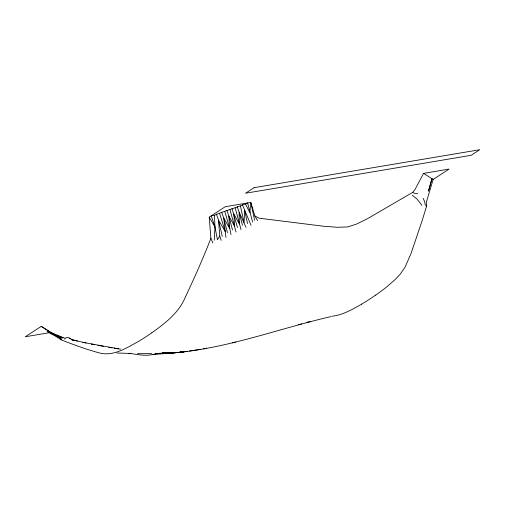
<?xml version="1.0" encoding="UTF-8"?>
<svg xmlns="http://www.w3.org/2000/svg" width="505" height="505" viewBox="0 0 505 505"><rect width="100%" height="100%" fill="white"/><g stroke="black" fill="none" stroke-linecap="round" stroke-linejoin="round"><path stroke-width="0.76" d="M214.259 240.121L214.972 226.966L214.429 215.294C225.249 210.553 236.807 207.707 247.62 202.966L252.588 222.061M60.922 339.335L61.004 338.318L47.18 331.406L61.345 339.556L60.537 339.606L58.668 337.302L41.246 326.363L25.25 336.766L50.841 332.46L41.246 326.363M212.826 242.962L210.888 238.322L209.228 217.131L225.23 206.728L250.821 202.429L254.861 215.989L259.223 218.204L323.465 226.227L337.555 227.288L347.705 226.934L356.467 224.106L367.116 218.892L412.661 192.399L415.274 189.015L423.556 173.379L449.147 169.074L433.151 179.477L426.372 202.088L426.561 206.28L421.959 221.228L411.038 253.497L405.01 267.271L400.269 274.089L394.942 279.764L385.511 287.894L375.758 295.147M210.888 238.322C202.896 259.084 193.661 279.41 184.243 299.572C177.47 313.952 164.409 323.755 151.841 332.801M216.43 213.994L218.463 220.028L219.77 236.05L217.453 239.755L214.972 226.966L211.229 215.831L214.429 215.294M64.659 339.114L66.231 337.548L68.213 337.592L72.878 339.998L71.824 339.676L83.956 342.535L118.435 348.835L114.193 348.179L115.209 348.33M361.738 304.149C352.402 309.319 342.819 315.107 331.993 316.206M331.116 316.566C280.521 328.206 231.441 346.992 179.483 352.301L187.178 351.366L169.238 353.386L179.193 352.357M301.63 323.875L298.512 324.709L299.446 324.469M310.064 321.597L306.933 322.398L307.867 322.158M153.968 354.201C145.749 356.53 137.158 354.453 128.927 353.26M235.538 342.087L232.388 342.794L233.31 342.598M203.483 348.797L206.678 348.204M200.283 349.353L189.407 351.057M181.44 352.08L180.468 352.212L183.681 351.796L178.227 352.477M153.047 354.56L155.3 354.295L152.131 354.643M183.953 351.77L184.944 351.657M176.952 352.623L154.391 354.441M181.718 352.042L182.703 351.941M159.264 353.38L155.976 353.481L174.421 352.541L167.881 352.926L170.134 352.818M166.858 353.008L163.582 353.159L165.829 353.064M154.947 353.544L158.242 353.405M151.651 353.639L137.436 353.664M116.8 353.008L130.852 353.437M165.463 352.894L168.72 352.856L162.2 352.881L163.222 352.9M417.774 193.472L414.687 193.352L412.661 192.399M117.419 348.665L120.644 349.144M108.764 347.282L111.99 347.812M103.348 346.342L97.938 345.351M92.541 344.315L91.525 344.12L94.732 344.738M86.14 342.996L82.94 342.314L83.956 342.535M77.574 341.077L71.824 339.676M51.92 333.925L50.62 333.212L62.986 337.971M50.62 333.212L62.538 337.883M51.567 332.763L64.627 338.148M60.537 339.606C73.238 344.599 86.096 349.315 99.27 352.907C113.152 356.637 126.136 348.115 137.821 341.803A546.277 312.772 79.8 0 0 151.835 332.776M61.004 338.318L47.18 331.406M412.301 195.201L416.89 198.932L421.997 205.358M423.556 173.379L433.151 179.477M69.305 337.965L70.29 338.83M426.561 206.28L425.216 204.645L424.604 201.602L423.139 198.257M254.861 215.989L257.626 220.628M209.228 217.131L214.972 226.966M245.619 204.266L249.811 212.586L250.821 202.429L254.602 220.275M251.073 225.337L242.425 204.803M246.055 227.389L239.13 212.195L237.224 206.64M221.626 212.157L223.778 218.078L227.446 232.717M226.827 210.32L228.822 215.957L232.489 229.939M232.022 208.477L237.483 227.528M219.77 236.05L221.146 240.355M219.631 213.457L225.217 231.536L225.981 237.457M241.049 229.636L235.223 207.94M224.826 211.62L229.762 228.512L230.993 234.591M230.027 209.777L236.031 232.022M242.476 225.363L239.13 212.195L239.345 224.043L233.916 214.025L234.522 226.057L228.822 215.957L229.762 228.512L223.778 218.078L225.217 231.536L218.463 220.028L222.276 236.365M247.551 223.564L244.59 210.339L244.079 222.68L240.424 206.103M375.714 295.015A546.277 310.55 81.2 0 1 361.706 304.048M431.952 178.713L428.511 191.054L431.952 178.713M254.141 187.671L245.594 193.232L471.203 155.294L479.75 149.732L254.141 187.671M169.939 352.799L168.91 352.856L173.196 352.654L166.669 352.894L170.961 352.768L169.939 352.799"/></g></svg>
